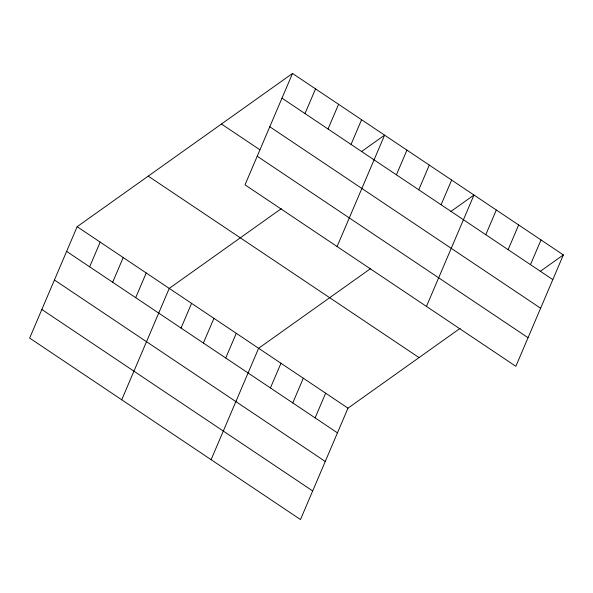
<?xml version="1.0" encoding="UTF-8"?>
<svg xmlns="http://www.w3.org/2000/svg" width="593" height="593" viewBox="0 0 593 593"><rect width="100%" height="100%" fill="white"/><g stroke="black" fill="none" stroke-linecap="round" stroke-linejoin="round"><path stroke-width="0.89" d="M292.519 73.45L245.013 184.838L515.843 366.304L563.35 254.916L292.519 73.45L77.157 226.696L29.65 338.084L300.481 519.55L347.987 408.162L460.064 328.411M89.647 266.82L100.18 242.122M112.67 282.246L123.203 257.547M135.686 297.671L146.219 272.973M121.735 399.778L169.242 288.398L281.312 208.647M181.05 328.062L191.583 303.364M203.392 343.036L213.932 318.337M305.002 113.574L315.543 88.876M225.74 358.009L236.273 333.31M328.025 129L338.559 104.301M211.108 459.664L258.615 348.284L370.692 268.533M351.049 144.425L361.582 119.727M270.423 387.948L280.963 363.25M337.091 246.532L384.605 135.152L361.411 151.652M292.772 402.921L303.305 378.223M396.413 174.816L406.946 150.118M315.113 417.887L325.646 393.196M418.754 189.79L429.288 165.091M441.096 204.763L451.629 180.064M426.463 306.418L473.977 195.03L450.784 211.538M485.786 234.702L496.319 210.004M508.127 249.675L518.66 224.977M530.476 264.641L541.009 239.943M540.156 271.416L563.35 254.916M281.986 98.149L552.817 279.614M269.785 126.754L540.616 308.219M221.448 124.019L259.816 149.732M257.214 156.226L528.044 337.699M148.228 176.128L419.058 357.594M77.157 226.696L347.987 408.162M66.624 251.395L337.454 432.86M54.423 280L325.253 461.473M41.851 309.479L312.681 490.945"/></g></svg>
